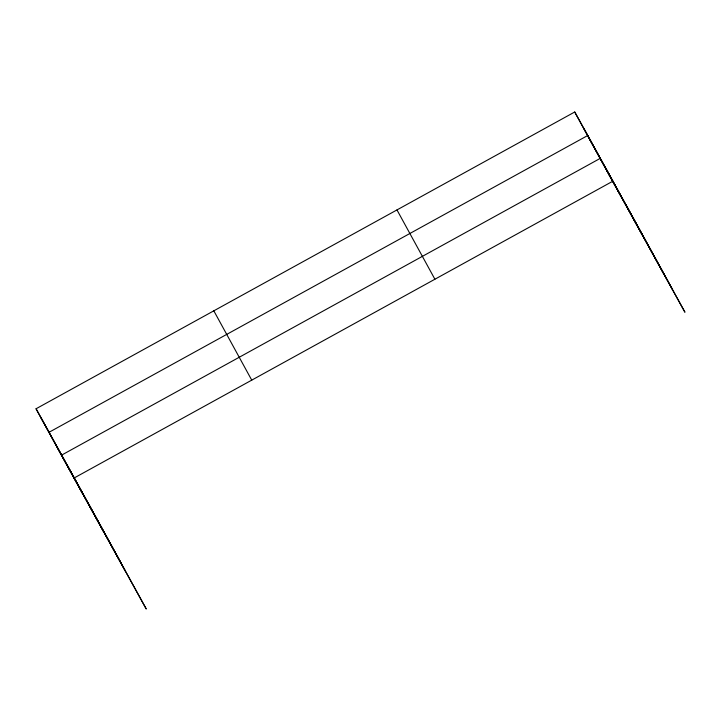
<?xml version="1.0" encoding="UTF-8"?>
<svg xmlns="http://www.w3.org/2000/svg" width="721" height="721" viewBox="0 0 721 721"><rect width="100%" height="100%" fill="white"/><g stroke="black" fill="none" stroke-linecap="round" stroke-linejoin="round"><path stroke-width="1.08" d="M82.672 493.813L36.05 408.771L574.736 111.989L684.95 312.229L608.497 173.671M48.947 432.339L587.633 135.557L672.432 289.355M61.465 455.203L600.151 158.422M73.984 478.077L612.67 181.295L574.736 111.989M36.05 408.771L65.719 462.531M72.929 475.581L66.242 463.459L103.653 531.828M73.443 476.518L146.264 609.011L57.292 447.579M40.349 416.63L121.227 563.272M626.035 204.908L663.969 274.214M604.414 165.749L642.339 235.046M583.424 127.734L621.358 197.031M396.974 209.928L434.898 279.225M213.822 310.832L251.746 380.138M87.34 501.69L125.274 570.996"/></g></svg>
